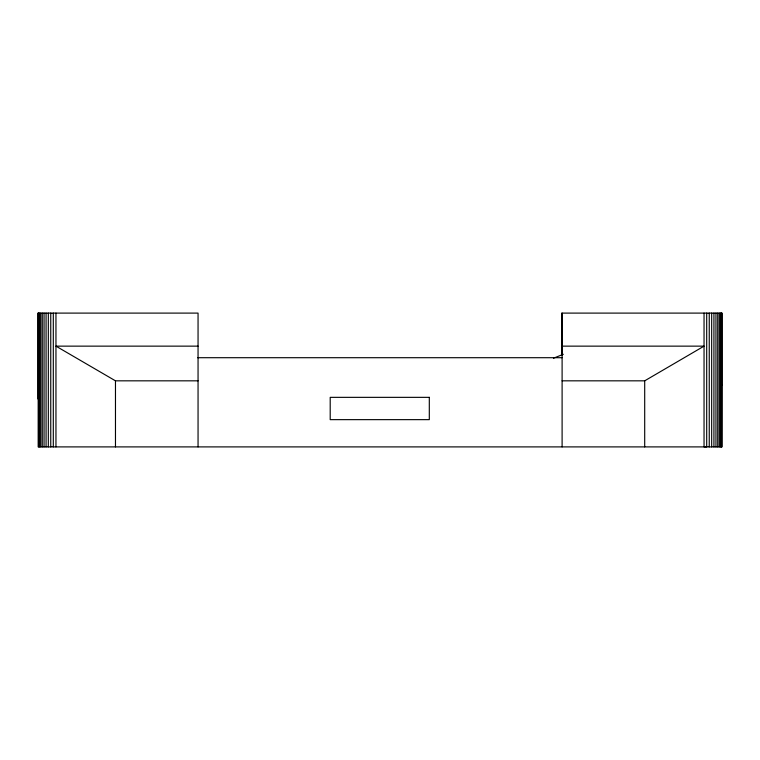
<?xml version="1.0" encoding="UTF-8"?>
<svg xmlns="http://www.w3.org/2000/svg" width="760" height="760" viewBox="0 0 760 760"><rect width="100%" height="100%" fill="white"/><g stroke="black" fill="none" stroke-linecap="round" stroke-linejoin="round"><path stroke-width="1.14" d="M38.18 313.101L38.18 446.899L721.857 446.899L721.914 384.959M562.106 380.827L644.698 380.827L704.045 346.142L562.106 346.142M553.451 358.226L563.312 354.284M198.056 346.142L55.955 346.142L115.472 380.827L198.056 380.827M197.657 357.703L562.106 357.703M721.819 446.899L721.819 313.101M722 384.959L722 313.101L561.783 313.101L561.783 355.385M721.297 313.101L721.297 446.899M720.433 313.101L720.433 446.899M719.236 313.101L719.236 446.899M717.734 313.101L717.734 446.899M715.948 313.101L715.948 446.899M713.925 313.101L713.925 446.899M711.673 313.101L711.673 446.899M709.251 313.101L709.251 446.899M706.695 313.101L706.695 446.899L704.045 446.899L704.045 313.101M644.698 380.827L644.698 446.899M562.106 313.101L562.106 446.899M198.056 446.899L198.056 313.101L38 313.101L38 399M115.472 380.827L115.472 446.899M55.955 313.101L55.955 446.899M53.304 313.101L53.304 446.899M50.749 313.101L50.749 446.899M48.326 313.101L48.326 446.899M46.075 313.101L46.075 446.899M44.051 313.101L44.051 446.899M42.266 313.101L42.266 446.899M40.764 313.101L40.764 446.899M39.567 313.101L39.567 446.899M38.703 313.101L38.703 446.899M429.305 397.347L330.201 397.347L330.201 419.644L429.305 419.644L429.305 397.347"/></g></svg>
